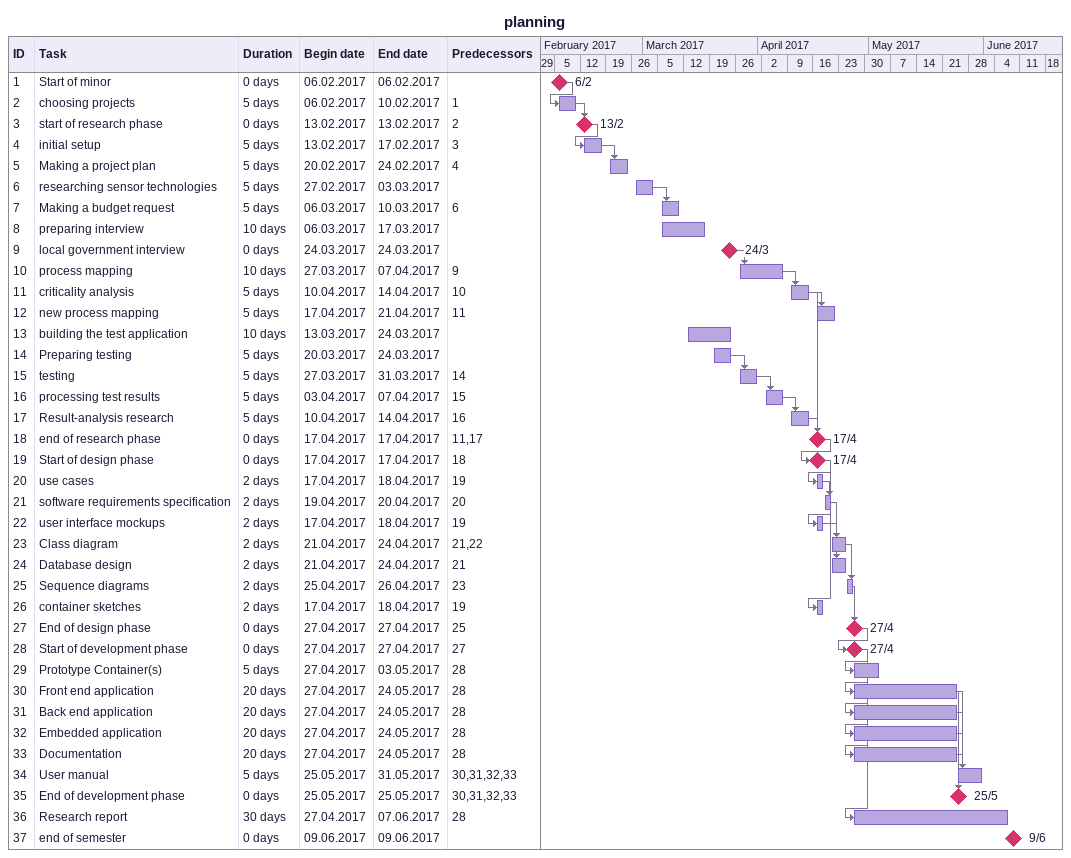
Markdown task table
planning

| ID | Task | Duration | Start | Finish | Predecessors |
|---|---|---|---|---|---|
| 1 | Start of minor | 0d | 2017-02-06 | 2017-02-06 |  |
| 2 | choosing projects | 5d | 2017-02-06 | 2017-02-10 | 1 |
| 3 | start of research phase | 0d | 2017-02-13 | 2017-02-13 | 2 |
| 4 | initial setup | 5d | 2017-02-13 | 2017-02-17 | 3 |
| 5 | Making a project plan | 5d | 2017-02-20 | 2017-02-24 | 4 |
| 6 | researching sensor technologies | 5d | 2017-02-27 | 2017-03-03 |  |
| 7 | Making a budget request | 5d | 2017-03-06 | 2017-03-10 | 6 |
| 8 | preparing interview | 10d | 2017-03-06 | 2017-03-17 |  |
| 9 | local government interview | 0d | 2017-03-24 | 2017-03-24 |  |
| 10 | process mapping | 10d | 2017-03-27 | 2017-04-07 | 9 |
| 11 | criticality analysis | 5d | 2017-04-10 | 2017-04-14 | 10 |
| 12 | new process mapping | 5d | 2017-04-17 | 2017-04-21 | 11 |
| 13 | building the test application | 10d | 2017-03-13 | 2017-03-24 |  |
| 14 | Preparing testing | 5d | 2017-03-20 | 2017-03-24 |  |
| 15 | testing | 5d | 2017-03-27 | 2017-03-31 | 14 |
| 16 | processing test results | 5d | 2017-04-03 | 2017-04-07 | 15 |
| 17 | Result-analysis research | 5d | 2017-04-10 | 2017-04-14 | 16 |
| 18 | end of research phase | 0d | 2017-04-17 | 2017-04-17 | 11, 17 |
| 19 | Start of design phase | 0d | 2017-04-17 | 2017-04-17 | 18 |
| 20 | use cases | 2d | 2017-04-17 | 2017-04-18 | 19 |
| 21 | software requirements specification | 2d | 2017-04-19 | 2017-04-20 | 20 |
| 22 | user interface mockups | 2d | 2017-04-17 | 2017-04-18 | 19 |
| 23 | Class diagram | 2d | 2017-04-21 | 2017-04-24 | 21, 22 |
| 24 | Database design | 2d | 2017-04-21 | 2017-04-24 | 21 |
| 25 | Sequence diagrams | 2d | 2017-04-25 | 2017-04-26 | 23 |
| 26 | container sketches | 2d | 2017-04-17 | 2017-04-18 | 19 |
| 27 | End of design phase | 0d | 2017-04-27 | 2017-04-27 | 25 |
| 28 | Start of development phase | 0d | 2017-04-27 | 2017-04-27 | 27 |
| 29 | Prototype Container(s) | 5d | 2017-04-27 | 2017-05-03 | 28 |
| 30 | Front end application | 20d | 2017-04-27 | 2017-05-24 | 28 |
| 31 | Back end application | 20d | 2017-04-27 | 2017-05-24 | 28 |
| 32 | Embedded application | 20d | 2017-04-27 | 2017-05-24 | 28 |
| 33 | Documentation | 20d | 2017-04-27 | 2017-05-24 | 28 |
| 34 | User manual | 5d | 2017-05-25 | 2017-05-31 | 30, 31, 32, 33 |
| 35 | End of development phase | 0d | 2017-05-25 | 2017-05-25 | 30, 31, 32, 33 |
| 36 | Research report | 30d | 2017-04-27 | 2017-06-07 | 28 |
| 37 | end of semester | 0d | 2017-06-09 | 2017-06-09 |  |
